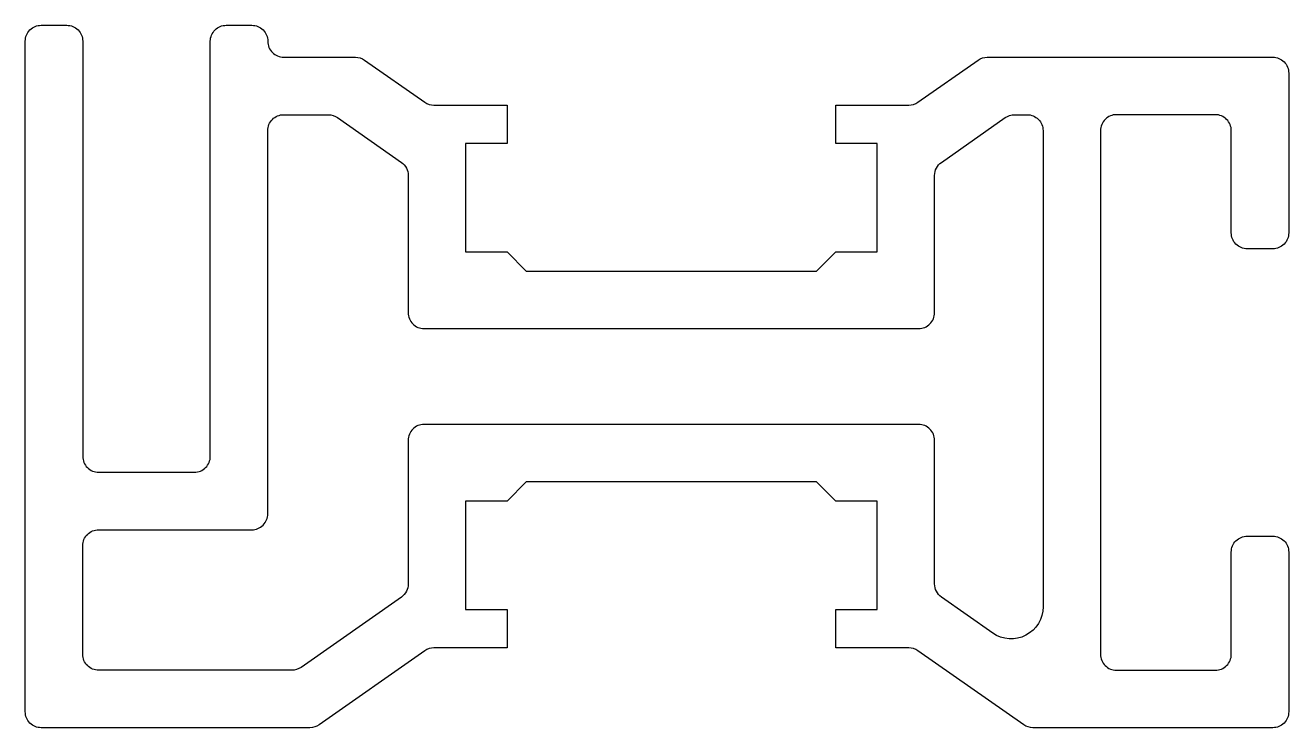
# Model space of a CAD drawing. Extents: x 113.5 to 153.1, y 142.6 to 164.6.
import ezdxf

# ---------------------------------------------------------------- set-up
doc = ezdxf.new("R2010")
doc.units = 0
doc.layers.add('BEMASSUNG', color=255, linetype='CONTINUOUS')

msp = doc.modelspace()

# ---------------------------------------------------------------- linework, layer by layer
at = {"layer": 'BEMASSUNG', "color": 0}
for points in [[(127.314, 160.888), (127.314, 157.488), (128.614, 157.488), (129.214, 156.888), (138.314, 156.888), (138.914, 157.488), (140.214, 157.488), (140.214, 160.888), (138.914, 160.888), (138.914, 162.088), (141.207, 162.088, 0.153915), (141.494, 162.178), (143.378, 163.497, -0.153915), (143.664, 163.588), (152.614, 163.588, -0.414214), (153.114, 163.088), (153.114, 158.088, -0.414214), (152.614, 157.588), (151.814, 157.588, -0.414214), (151.314, 158.088), (151.314, 161.288, 0.414214), (150.814, 161.788), (147.714, 161.788, 0.414214), (147.214, 161.288), (147.214, 144.888, 0.414214), (147.714, 144.388), (150.814, 144.388, 0.414214), (151.314, 144.888), (151.314, 148.088, -0.414214), (151.814, 148.588), (152.614, 148.588, -0.414214), (153.114, 148.088), (153.114, 143.088, -0.414214), (152.614, 142.588), (145.092, 142.588, -0.153915), (144.806, 142.678), (141.494, 144.997, 0.153915), (141.207, 145.088), (138.914, 145.088), (138.914, 146.288), (140.214, 146.288), (140.214, 149.688), (138.914, 149.688), (138.314, 150.288), (129.214, 150.288), (128.614, 149.688), (127.314, 149.688), (127.314, 146.288), (128.614, 146.288), (128.614, 145.088), (126.322, 145.088, 0.153915), (126.035, 144.997), (122.723, 142.678, -0.153915), (122.436, 142.588), (114.014, 142.588, -0.414214), (113.514, 143.088), (113.514, 164.088, -0.414214), (114.014, 164.588), (114.814, 164.588, -0.414214), (115.314, 164.088), (115.314, 151.088, 0.414214), (115.814, 150.588), (118.814, 150.588, 0.414214), (119.314, 151.088), (119.314, 164.088, -0.414214), (119.814, 164.588), (120.614, 164.588, -0.414214), (121.114, 164.088), (121.114, 164.088, 0.414214), (121.614, 163.588), (123.865, 163.588, -0.153915), (124.151, 163.497), (126.035, 162.178, 0.153915), (126.322, 162.088), (128.614, 162.088), (128.614, 160.888)], [(122.156, 144.478, -0.153915), (121.869, 144.388), (115.814, 144.388, -0.414214), (115.314, 144.888), (115.314, 148.288, -0.414214), (115.814, 148.788), (120.614, 148.788, 0.414214), (121.114, 149.288), (121.114, 161.288, -0.414214), (121.614, 161.788), (123.011, 161.788, -0.153915), (123.298, 161.697), (125.301, 160.295, -0.244698), (125.514, 159.885), (125.514, 155.588, 0.414214), (126.014, 155.088), (141.514, 155.088, 0.414214), (142.014, 155.588), (142.014, 159.885, -0.244698), (142.228, 160.295), (144.231, 161.697, -0.153915), (144.517, 161.788), (144.914, 161.788, -0.414214), (145.414, 161.288), (145.414, 146.371, -0.606815), (143.84, 145.552), (142.228, 146.681, -0.244698), (142.014, 147.09), (142.014, 151.588, 0.414214), (141.514, 152.088), (126.014, 152.088, 0.414214), (125.514, 151.588), (125.514, 147.09, -0.244698), (125.301, 146.681)]]:
    msp.add_lwpolyline(points, format="xyb", close=True, dxfattribs=at)

doc.saveas('drawing.dxf')
